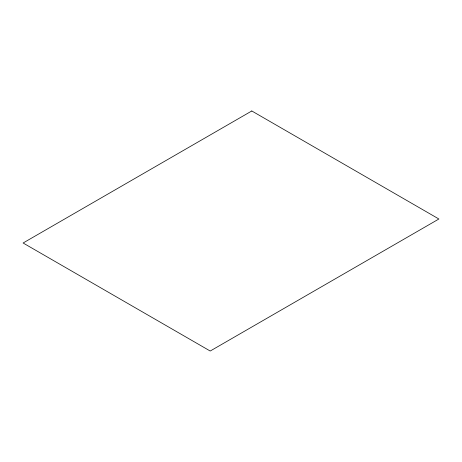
<?xml version="1.0" encoding="UTF-8"?>
<svg xmlns="http://www.w3.org/2000/svg" width="462" height="462" viewBox="0 0 462 462"><rect width="100%" height="100%" fill="white"/><g stroke="black" fill="none" stroke-linecap="round" stroke-linejoin="round"><path stroke-width="0.69" d="M251.79 110.972L23.1 243L210.21 351.028L438.9 219L251.79 110.972"/></g></svg>
